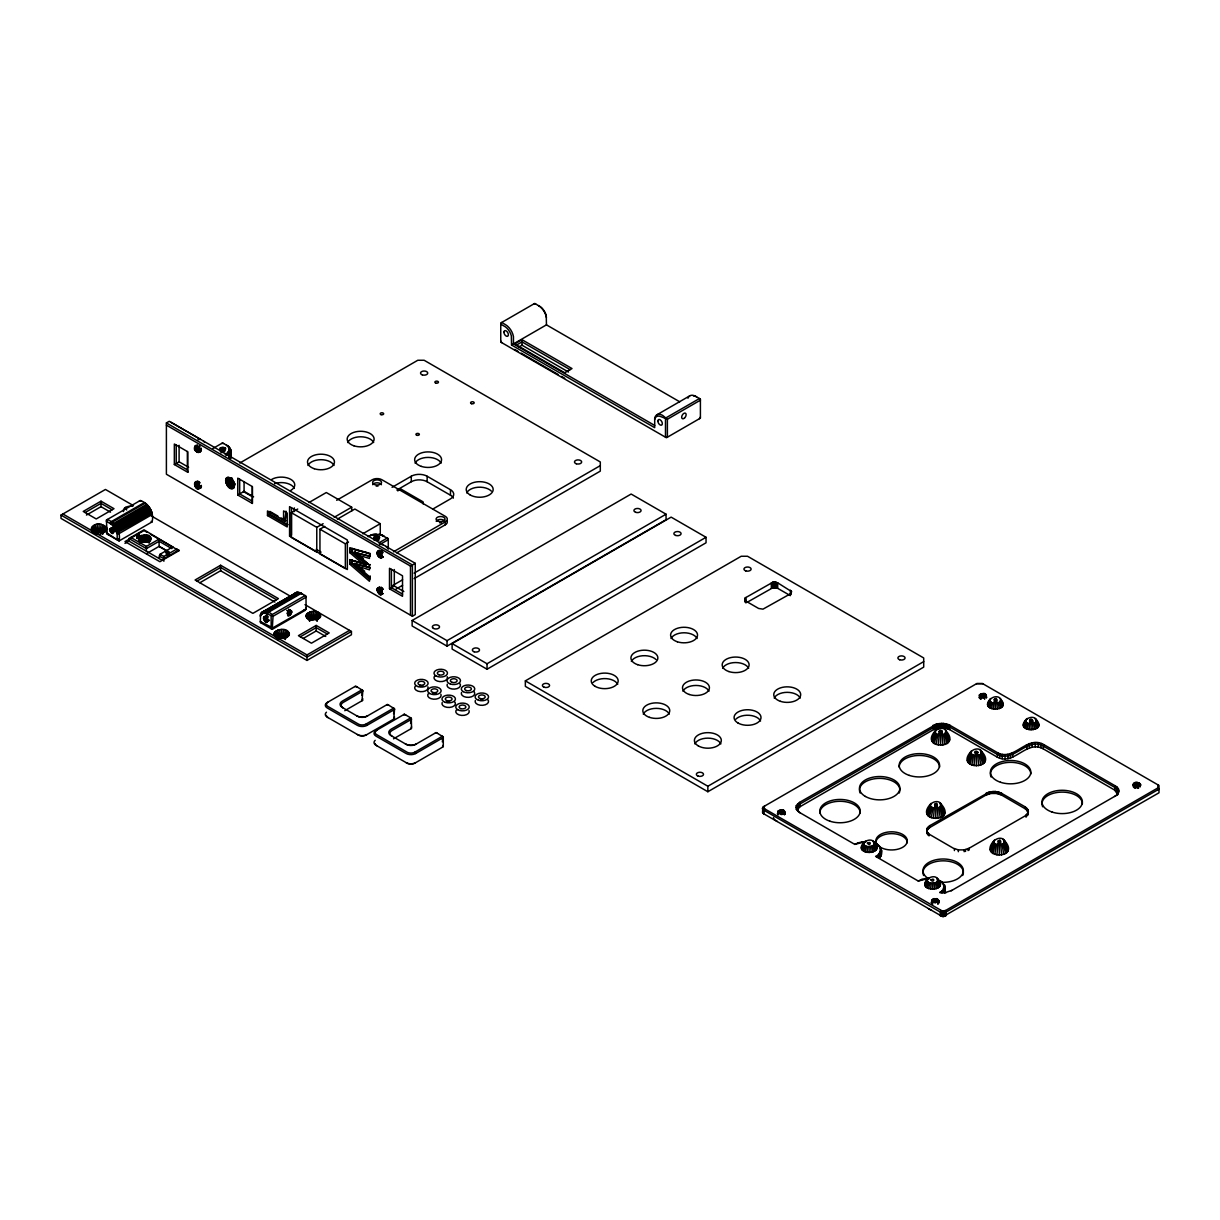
<?xml version="1.0" encoding="UTF-8"?>
<svg xmlns="http://www.w3.org/2000/svg" width="1220" height="1220" viewBox="0 0 1220 1220"><rect width="100%" height="100%" fill="white"/><g stroke="black" fill="none" stroke-linecap="round" stroke-linejoin="round"><path stroke-width="1.5" d="M124.974 543.388L128.939 541.101L128.939 538.538L144.021 529.831L178.944 550.723L159.896 561.718L124.974 541.558L144.021 530.563L147.193 532.393M146.4 551.181L146.4 546.423L159.103 539.087L159.103 546.362L146.4 553.697M162.275 560.346L159.103 558.516L160.049 554.292L172.752 546.972L150.365 534.223M163.861 561.261L163.861 556.488L177.037 548.893M239.669 479.246L239.669 493.902L252.357 501.237M252.357 503.433L252.357 486.582L237.763 478.149L237.763 495.015L252.357 503.433L252.357 486.582M62.906 514.001L306.998 654.926L306.998 660.432L351.436 634.766L351.436 631.472L305 604.662M394.563 717.055L393.77 719.068L394.563 708.805L387.426 704.397L366.945 716.216A6.74 3.889 0 0 1 365.969 716.689M370.178 535.458L379.664 534.436L388.265 538.569L388.265 549.198M234.301 486.826L234.331 485.453L233.859 487.817C227.012 493.002 221.216 473.04 230.961 478.438L230 477.874L233.981 482.19L233.859 487.817M234.331 483.364L234.301 484.172L231.16 478.713L231.861 479.094M260.333 616.42C259.936 609.405 268.918 610.869 272.075 614.621L273.036 616.268L272.243 629.367L260.333 622.49L260.592 614.285M260.531 615.719L260.927 613.523L297.741 592.249L302.255 593.926M151.905 512.69L152.103 514.55L119.087 533.613L117.181 533.765L112.575 525.195L106.384 521.154L107.345 519.506C115.702 522.816 120.963 532.011 119.087 540.948L107.177 534.07L106.384 520.055L140.346 500.444C148.993 503.509 154.345 512.796 152.103 521.885L119.087 540.948M938.302 745.008L939.171 734.882C928.71 732.457 942.602 724.207 946.034 730.917C962.839 749.69 918.401 749.69 935.206 730.917M933.468 818.269L934.337 808.143C923.875 805.718 937.768 797.468 941.199 804.178C958.005 822.951 913.566 822.951 930.372 804.178M974.002 765.626L974.871 755.5C964.425 753.075 978.303 744.825 981.749 751.535C998.539 770.293 954.116 770.293 970.906 751.535M996.938 854.915L997.823 844.789C987.361 842.364 1001.254 834.114 1004.685 840.824C1021.476 859.597 977.052 859.597 993.842 840.824M261.233 614.453L261.37 612.852L296.948 592.295L301.431 593.5L300.364 592.889L267.363 611.952L266.509 613.66L263.489 613.126L260.836 615.033M943.182 723.399L943.029 727.715L949.511 729.56L997.121 757.04C1013.82 766.251 1026.432 739.595 1043.146 748.79L1114.562 790.026L1117.855 794.616L1117.474 790.179L1114.562 787.281L1043.146 746.045C1026.432 736.849 1013.82 763.491 997.121 754.295L948.397 726.251L943.029 724.97L937.28 725.397L800.32 803.782L797.422 806.679L798.536 811.59L796.324 809.287L796.324 805.596L799.481 802.424L936.853 723.887L943.182 723.399L949.084 724.817L997.869 752.892C1014.445 761.295 1027.087 734.714 1043.893 744.642L1115.4 785.939C1120.418 788.044 1119.533 794.876 1114.562 796.446M867.1 852.46L867.679 846.634C857.233 844.194 871.111 835.944 874.542 842.654C886.055 855.586 852.201 855.586 863.714 842.654M930.586 889.105L931.165 883.28C920.703 880.84 934.596 872.605 938.028 879.315C949.541 892.232 915.686 892.232 927.185 879.315M993.339 709.11L993.919 703.269C983.472 700.844 997.35 692.594 1000.796 699.304C1012.295 712.236 978.455 712.236 989.954 699.304M1029.055 729.728L1029.634 723.887C1019.173 721.462 1033.065 713.212 1036.497 719.922C1048.011 732.839 1014.155 732.839 1025.669 719.922M224.907 454.023C229.024 453.413 231.083 447.801 227.149 445.605L230.641 449.616L230.702 457.988M225.898 455.655L230.046 452.559L230.702 450.363L229.36 449.265M291.687 612.394C288.072 603.168 284.733 624.152 291.687 612.394L288.515 610.564M926.788 829.295L927.078 831.827L929.015 834.099L953.308 848.205L958.34 849.882L964.151 849.882L969.183 848.205L1025.044 815.951L1027.941 813.038L1028.231 810.522L1025.044 806.786L1000.613 792.756L995.245 791.475L989.481 791.902L929.976 825.559L927.078 828.471L927.078 833.656L927.078 831.827M1028.338 811.361L1028.231 814.045L1028.231 810.522M376.995 589.611C384.544 581.757 382.775 604.754 376.995 589.611L378.947 587.354L377.361 588.269M109.571 529.221C115.778 522.755 114.314 541.68 109.571 529.221L112.545 527.497M194.529 447.649C197.411 441.533 195.017 449.6 198.768 451.247C202.932 453.291 192.928 452.391 194.529 447.649L196.161 446.718M195.246 482.296C202.55 481.717 198.997 494.695 194.819 485.804C196.649 474.611 194.681 489.205 200.675 487.969M199.012 452.361C201.117 450.149 198.281 445.239 195.307 445.956M261.69 613.95L261.904 612.287L296.948 592.295M263.505 618.098C269.727 611.632 268.263 630.557 263.505 618.098L266.677 616.268M383.141 556.808C379.359 560.88 374.006 551.623 379.435 550.388M381.006 557.891L382.592 556.976L379.435 554.673L379.023 550.784L377.438 551.699M379.1 550.327L378.749 552.919L377.163 553.834M233.157 488.473L233.981 486.231M151.585 511.653L151.844 513.391L116.983 532.85M262.239 613.568L262.513 611.845M315.263 611.586L314.333 619.074L316.651 620.111L316.651 618.281L319.762 613.568C314.76 607.484 298.991 614.758 310.048 620.477L306.19 616.817M936.136 744.49L937.814 734.562M931.302 817.751L932.98 807.823M971.837 765.108L973.529 755.18M994.773 854.396L996.465 844.469M102.8 534.207L102.663 531.783L106.674 527.497L101.123 524.28L100.055 532.133L102.663 533.643M283.635 629.657L282.567 637.465L284.809 638.472L284.809 636.642L288.408 631.777C283.726 625.54 266.784 632.555 277.596 638.243M944.768 723.582L944.478 727.882M146.461 534.848L146.11 541.787L147.3 542.076L147.986 535.214C160.994 550.555 119.895 536.175 147.986 535.214M1157.871 787.937L945.591 910.486L942.297 911.02L941.993 916.235L943.167 916.586L1159 792.786L1159 785.451L982.374 683.474L976.945 683.474L763.827 806.527L762.5 808.357L763.827 810.187L939.979 911.889L943.167 912.652L946.339 911.889L1159 789.111L1157.871 787.937L1157.871 784.795M1002.443 754.417L1002.154 758.718M1038.403 742.827L1038.113 747.128M865.193 852.002L866.322 846.299M928.679 888.663L929.808 882.96M991.448 708.652L992.561 702.949M1027.148 729.27L1028.277 723.567M262.834 613.294L263.185 611.54M104.645 531.874L101.702 533.841L106.674 529.846L103.014 532.591L95.16 532.591L96.471 533.841C86.117 530.975 94.199 521.718 101.123 524.28M102.663 532.881C102.876 528.657 93.665 529.495 95.389 534.207M150.289 540.186L149.114 540.887C151.676 534.421 136.182 535.488 139.903 542.854M288.408 631.777L289.186 635.208L284.809 638.777C286.837 634.278 275.903 634.461 277.901 639.539M320.509 616.817L316.651 620.477L320.509 616.817L319.762 613.568M942.297 916.51L763.827 813.847L762.653 812.688L763.11 810.721M942.297 911.02L764.665 808.845L763.644 807.442L764.665 806.039M777.811 811.483C783.27 820.907 789.157 804.788 777.811 811.483L777.811 814.396M784.872 812.017L784.75 814.396L784.75 811.483M867.679 846.634L873.093 845.795L874.542 842.654M929.442 878.141L918.324 881.069L875.579 856.379C881.267 854.29 882.106 846.405 876.265 843.965C881.816 846.085 883.6 853.817 879.559 858.118L879.559 855.357L881.663 850.828L880.535 849.913M939.171 734.882L944.585 734.043L946.034 730.917M934.337 808.143L939.751 807.304L941.199 804.178M931.76 900.36C931.561 907.192 930.707 897.051 935.221 898.82C939.736 897.051 938.881 907.192 938.698 900.36M931.638 902.739L935.221 900.665L938.82 902.739M979.37 695.11C984.83 704.535 990.716 688.415 979.37 695.11L979.37 698.023M979.248 697.489L982.832 695.415L986.431 697.489M931.165 883.28L936.579 882.441L938.028 879.315M938.82 900.894L935.221 902.968L931.638 900.894M946.11 892.659L939.781 892.491C945.134 890.28 945.088 882.807 939.751 880.611L944.615 885.14L944.615 892.582L945.149 887.474L944.021 886.559M974.871 755.5L980.301 754.661L981.749 751.535M993.919 703.269L999.348 702.43L1000.796 699.304M997.823 844.789L1003.236 843.95L1004.685 840.824M1029.634 723.887L1035.048 723.048L1036.497 719.922M1117.322 794.51L1116.346 795.104L1118.984 790.941M1133.197 784.536C1135.82 777.811 1146.754 788.852 1136.781 784.292C1128.149 784.338 1137.314 789.355 1140.38 784.536M309.666 619.943C309.438 615.642 318.847 616.436 317.169 621.209M317.032 619.943L320.753 615.703M934.276 743.666L936.655 734.043M929.442 816.927L931.821 807.304M969.976 764.284L972.355 754.661M992.912 853.573L995.306 843.95M263.489 613.126L263.932 611.357M232.227 488.747L233.432 486.749M946.293 723.887L945.866 728.157M654.698 419.39L654.896 418.689A10.156 5.856 60 0 1 660.874 416.63L667.386 419.238L700.402 400.175L699.457 398.528L666.44 417.591L665.495 419.238L665.495 437.187L667.386 437.187L667.386 419.238L662.628 415.379A11.498 6.634 60 0 0 654.698 418.14L654.698 427.671L511.546 345.016L511.348 335.82A10.156 5.856 60 0 0 505.37 326.838L500.749 324.123L501.71 322.476L505.507 324.673A11.498 6.634 60 0 1 513.452 336.583L513.452 343.918L654.698 425.46M863.577 851.285L865.163 845.795M927.063 887.931L928.649 882.441M989.816 707.936L991.403 702.43M1025.532 728.553L1027.118 723.048M306.037 607.575L305.244 610.305L272.243 629.367M410.759 728.874L411.552 726.861M442.494 747.189L443.287 745.176M264.191 613.08L264.74 611.312M932.842 742.599L935.755 733.372M928.008 815.86L930.921 806.634M968.558 763.217L971.471 753.99M991.494 852.505L994.407 843.279M317.048 612.013L315.263 619.303M151.204 510.6L151.493 512.217L116.678 531.798M1028.338 813.191L1026.005 809.256L1001.712 795.15L996.679 793.473L990.869 793.473L985.836 795.15L929.976 827.404L927.551 829.493L926.788 832.833M264.938 613.157L265.579 611.388L298.595 592.325L299.861 592.996M103.014 524.737L100.94 532.347M285.526 630.115L283.452 637.679M862.327 850.355L864.263 845.124M931.943 741.348L935.206 732.595M927.109 814.609L930.372 805.856M967.658 761.966L970.906 753.213M988.566 706.99L990.518 701.759M925.812 887.001L927.749 881.77M1024.281 727.608L1026.218 722.377M990.594 851.255L993.842 842.501M947.742 724.299L947.178 728.523M1000.003 753.838L999.439 758.077M941.474 910.821L941.474 916.327M1041.392 743.544L1040.812 747.768M231.16 488.64L231.861 486.887L234.789 485.194M931.943 738.664L935.755 730.139M927.109 811.925L930.921 803.401M967.658 759.282L971.471 750.757M990.594 848.571L994.407 840.046M931.638 740.006L935.008 731.756M926.803 813.267L930.174 805.017M967.353 760.624L970.723 752.374M990.289 849.913L993.659 841.663M265.716 613.355L266.463 611.601L299.464 592.539L300.638 593.194M865.163 841.205L861.534 846.909M928.649 877.866L925.019 883.554M1027.118 718.473L1023.488 724.161M861.534 849.257L863.714 844.331M987.788 705.892L989.954 700.981M925.019 885.903L927.185 880.993M1023.488 726.51L1025.669 721.599M228.857 477.386L230.046 478.057C224.754 478.286 228.658 487.192 232.7 486.963M375.013 534.467L376.309 534.101M949.084 724.817L948.397 728.996M861.274 848.083L863.516 843.493M987.514 704.718L989.755 700.143M924.76 884.729L927.002 880.154M1023.229 725.336L1025.471 720.761M318.588 612.684L316.056 619.653M862.327 845.811L864.263 841.876M987.788 703.543L990.518 698.526M925.812 882.456L927.749 878.537M1024.281 723.079L1026.218 719.144M997.869 752.892L997.121 757.04M940.727 910.486L939.979 915.564L943.167 916.327L946.339 915.564L945.591 910.486M1043.893 744.642L1043.146 748.79M104.645 525.454L101.702 532.683M287.158 630.832L284.214 638.029M950.273 725.412L949.511 729.56M266.509 613.66L267.348 614.072L268.278 612.409L301.279 593.362L306.037 596.107L306.037 608.933L305.244 610.305L304.161 609.71M230 488.153L235.353 483.959M172.752 546.972L171.791 548.619L159.103 541.284L146.4 548.619L128.939 538.538M699.457 418.689L700.402 417.042M149.282 535.793L148.321 542.534M944.646 892.827L951.89 890.371M744.978 598.334L745.954 601.155L758.642 608.475L762.988 609.146L790.392 593.82L791.673 591.654L777.689 582.824L772.809 582.26L745.954 597.48L744.978 598.334L744.978 601.994M194.544 484.904L196.161 483.974L196.893 481.473L197.411 483.242L194.819 485.804M381.052 594.643L382.638 593.728L379.374 591.364L379.405 587.064L379.923 588.833L377.361 591.38M110.166 523.334L111.157 521.702L144.158 502.64L145.927 503.707M764.665 808.845L763.827 813.847M1115.4 785.939L1114.562 790.026M293.944 594.46L296.201 592.478L297.741 593.133M111.005 523.868L112.057 522.282L145.073 503.235L148.504 506.59L151.066 511.043L116.281 530.761M150.731 509.579L115.824 529.739M100.055 532.133L95.511 533.643L95.511 531.783L91.5 527.497M777.811 813.313L781.273 811.788L784.872 813.847M943.029 727.715L933.635 729.56L800.32 806.527L797.422 809.424L796.324 805.596M939.11 731.253C945.515 737.551 939.537 723.506 939.11 734.608M1029.527 720.242C1036.054 726.8 1030.107 712.266 1029.527 723.597M941.947 892.842L944.615 889.822L943.518 888.739M309.666 620.629L314.333 619.074M105.896 526.399L102.297 531.264L102.297 533.125M111.798 524.493L146.72 504.333M150.289 536.541L149.114 538.035L149.114 543.129M763.11 809.653L764.086 808.403M1117.322 787.373L1116.346 791.368M100.055 534.39L101.123 533.048M228.857 487.314L234.453 483.303L231.861 477.904L225.547 480.451M320.509 614.605L317.032 618.814L317.032 620.644M779.488 810.232L779.488 812.062L777.353 813.587L780.342 811.849L780.342 810.019M933.422 899.11L933.422 900.939L931.302 902.464L934.291 900.726L934.291 898.896M373.747 534.604L375.165 534.146M112.575 525.195L147.498 505.034M289.186 632.86L285.175 637.145L285.312 639.539M1157.871 790.301L1159 789.111M149.602 538.721L150.914 537.425M762.653 809.028L763.75 807.945M1118.557 789.096L1117.474 792.939M146.11 542.214L149.282 540.933L148.321 541.482M799.481 812.444L854.839 844.408L865.956 841.495M921.588 879.62L925.66 878.43M944.021 916.51L944.021 911.02M113.323 525.988L148.23 505.827M381.555 557.723C383.659 555.512 380.823 550.601 377.849 551.303M102.8 532.332L106.948 528.672M285.312 637.709L289.46 634.034M227.774 486.185L233.615 482.403M114.024 526.842L148.947 506.681M372.496 534.802L374.037 534.253M149.77 539.469L151.127 538.355M762.5 808.357L763.644 807.442M285.175 638.258L289.186 635.208M132.568 506.315C129.152 505.705 122.457 506.895 123.495 511.561M220.362 447.862C217.862 456.478 233.523 445.742 220.362 447.862L220.362 451.293M136.808 534.634C141.23 542.9 139.095 525.896 136.808 538.31M374.296 536.739C371.81 545.355 387.472 534.619 374.296 536.739L374.296 540.399M282.567 637.465L278.389 638.472L278.389 636.642L274.805 631.777M288.408 636.306L283.635 638.426L277.672 637.968L278.983 639.219M319.762 617.854L313.342 619.989L306.937 617.854M932.842 737.414L934.276 736.331M988.566 702.461L989.816 701.515M994.102 699.411C998.189 707.63 996.801 691.023 994.102 702.766M968.558 758.032L969.976 756.949M934.566 804.3C938.637 812.245 937.006 796.096 934.566 807.67M928.008 810.675L929.442 809.592M877.058 857.248L879.559 855.357L878.583 854.122M998.036 840.961C1002.123 848.906 1000.491 832.741 998.036 844.316M991.494 847.32L992.912 846.253M114.68 527.757L149.602 507.596M102.297 533.399L105.896 530.929M149.602 540.201L150.914 539.301M763.75 806.938L762.653 807.686L762.653 812.688M1117.474 793.534L1118.557 792.786M371.307 535.092L372.954 534.436M858.102 842.974L862.174 841.785M944.844 916.327L944.844 910.821M764.086 806.466L763.11 807.061L763.11 813.313L764.665 814.335M150.197 508.572L115.29 528.733M197.411 483.242L198.235 484.965L195.246 486.704M379.923 588.833L380.762 590.556L377.788 592.279M166.393 422.928L169.26 421.281L415.242 563.304L415.242 614.621L412.39 616.268L166.393 474.245L166.393 422.928L412.39 564.967L412.39 616.268M306.998 660.432L61 518.409L61 515.099L105.438 489.449L133.468 505.644M194.88 446.337L197.457 444.858M194.62 446.916L196.237 445.986M101.001 501.176L83.219 511.439L96.227 518.957L114.009 508.694L101.001 501.176L101.001 506.681L86.452 515.069M194.62 448.487L196.237 447.542M197.838 446.627L199.455 445.696M85.126 512.537L101.001 503.372L112.103 509.792M194.88 449.357L197.137 446.825L200.507 451.751L198.097 450.759L196.481 451.69M198.463 447.298L200.08 446.367M195.307 450.226L198.021 448.655M195.84 451.019L199.165 450.348M199.424 448.96L201.041 448.03M174.338 464.53L187.819 472.323L187.819 451.796L174.338 444.004L174.338 464.53L179.096 461.785L188.612 467.291M199.683 449.844L201.3 448.899M197.152 452.178L198.768 451.247M199.775 450.668L201.391 449.738M197.838 452.467L199.455 451.537M199.683 451.4L201.3 450.47M198.463 452.529L201.041 451.049M212.646 448.64L222.574 442.906L227.347 445.666M109.632 529.922L114.1 527.345M109.861 530.669L114.329 528.092M110.212 531.401L114.68 528.824M194.819 482.693L197.427 481.199M194.544 483.288L196.161 482.358M196.466 482.19L198.082 481.259M110.669 532.072L113.658 530.364M194.453 484.05L196.069 483.105M197.152 482.495L198.768 481.549M111.218 532.652L114.192 530.929M197.853 482.998L199.47 482.068M111.782 533.064L114.756 531.341M198.509 483.684L200.126 482.754M195.81 487.527L199.317 486.551L200.583 487.893L198.067 487.268L196.45 488.213M239.837 463.005L417.789 360.266L424.133 360.266L600.301 461.968L600.301 471.133L414.114 578.631M199.76 486.307L201.376 485.377M197.152 488.717L198.768 487.786M199.851 487.161L201.468 486.231M197.853 489.022L199.47 488.076M199.76 487.924L201.376 486.978M198.494 489.083L201.102 487.573M230.519 477.782L227.576 479.475L225.7 479.201M231.983 479.018L225.7 481.87M232.334 480.192L226.142 483.364M226.859 484.828L232.898 481.351M237.763 495.015L244.076 491.37L253.592 496.86M511.546 345.016L546.453 324.856L679.738 401.807M522.023 339.709L514.718 343.918L564.707 372.786L572.012 368.562L522.023 339.709L522.023 345.199L519.095 346.892M516.624 345.016L522.023 341.905L570.106 369.66M178.944 549.991L163.861 558.699L159.103 555.954M285.16 521.169L285.953 511.363L285.16 521.169L267.485 510.951L267.485 515.572L269.864 514.199L288.012 524.676M291.382 512.69L316.773 527.345L316.773 552.096L291.382 537.425L291.382 512.69L297.726 509.03M308.843 502.609L326.304 492.529L351.695 507.184L351.695 510.997M220.622 565.256L195.078 580.003L252.875 613.37L278.419 598.624L220.622 565.256L220.622 570.746L199.867 582.733M196.984 581.101L220.622 567.452L276.513 599.721M336.674 500.276L372.329 479.704A6.74 3.889 0 0 1 381.845 479.704L445.33 516.35A6.74 3.889 0 0 1 445.33 521.855L445.33 524.783L396.729 552.843M289.567 536.144L347.364 569.511L347.364 540.003L289.567 506.636L289.567 536.144L291.473 535.046L291.473 507.733M316.773 527.345L323.132 523.685M334.234 517.265L351.695 507.184M392.077 487.329L411.277 476.242A11.224 6.481 0 0 1 427.137 476.242L450.47 489.723A11.224 6.481 0 0 1 450.47 498.873L432.871 509.045M319.945 529.19L345.351 543.846L345.351 568.581L319.945 553.926L319.945 529.19L324.718 526.43M337.406 519.11L354.867 509.03L380.259 523.685L380.259 535.107M396.881 490.059L411.277 481.747A11.224 6.481 0 0 1 427.137 481.747L450.47 495.213A11.224 6.481 0 0 1 453.382 498.126M397.72 490.882L400.892 489.052L423.111 501.877L423.111 503.89M345.351 543.846L348.523 542.015M362.798 533.765L380.259 523.685M368.059 536.678L371.887 534.695M352.153 548.405L349.759 548.161L349.759 552.645L362.218 563.289L366.381 564.768L367.174 564.311L352.153 551.471L352.153 548.405L368.44 552.995M352.153 551.471L349.759 552.645M367.174 564.311L351.36 560.346L351.36 563.472L369.462 579.18L370.255 575.992L369.462 581.269L349.759 564.189L349.759 559.614L366.381 564.768L351.36 551.928L351.36 548.863L370.255 553.514L370.255 556.366L354.41 552.34L369.507 565.195M378.81 542.93L387.319 538.02L388.265 539.667L379.557 544.699M352.153 559.888L352.153 563.015L349.759 564.189M263.81 616.984L266.982 615.154M263.581 617.472L266.753 615.642M377.163 552.279L378.749 551.348M370.255 556.366L354.41 552.34L369.507 565.012L369.507 569.847L356.926 565.958L354.257 563.487L370.3 567.742L354.257 563.487L369.462 576.648M377.087 552.995L378.673 552.08M379.694 551.486L381.281 550.571M263.581 618.799L266.753 616.969M380.381 551.989L381.967 551.074M263.81 619.546L268.568 616.801M377.438 554.719L379.649 552.202L381.677 555.71L378.383 556.381M381.006 552.645L382.592 551.73M264.16 620.279L267.332 618.448M264.618 620.965L267.79 619.12M377.849 555.588L380.533 554.033M381.555 553.438L383.141 552.523M265.152 621.529L268.324 619.699M265.731 621.941L268.903 620.111M379.023 557.037L380.609 556.122L383.019 557.128M266.311 622.185L269.483 620.355M379.694 557.54L381.281 556.625M380.381 557.83L381.967 556.915M369.507 565.012L370.3 564.555M393.48 551.791L445.33 521.855M267.348 614.072L273.036 616.268L306.037 597.205L305.091 595.558L272.075 614.621L271.13 616.268L271.175 628.757L306.037 608.933M656.863 414.83L689.88 395.768M166.393 425.139L410.484 566.065L415.242 563.304M377.087 588.863L378.673 587.948M379.694 588.055L381.281 587.14M316.193 625.433L298.427 635.681L311.435 643.199L329.217 632.936L316.193 625.433L316.193 630.953L303.277 638.426M377.087 590.48L378.581 588.696M380.396 588.558L381.982 587.643M381.052 589.245L382.638 588.33M300.333 636.794L316.193 627.629L327.311 634.034M381.601 590.068L383.187 589.153M378.352 593.088L381.845 592.142L380.762 590.556M392.703 585.493L402.585 579.79M414.114 573.125L600.301 465.628M379.008 593.774L380.594 592.859M379.694 594.292L381.281 593.378M389.5 588.803L402.524 596.321L402.524 575.794L389.5 568.276L389.5 588.803L394.304 586.042L403.82 591.532M380.396 594.582L381.982 593.667M381.601 594.476L383.202 593.561M395.997 589.092L402.585 585.28M306.998 654.926L349.53 630.374M351.436 631.472L306.998 657.122L61 515.099M412.131 620.492L631.136 494.039L666.059 514.199L666.059 519.705L447.038 646.142L412.131 625.982L412.131 620.492L447.038 640.653L666.059 514.199M357.033 686.86L354.883 686.54M452.117 643.58L671.137 517.128L706.044 537.288L706.044 542.793L487.039 669.231L452.117 649.07L452.117 643.58L487.039 663.741L706.044 537.288M362.828 698.724L362.035 700.737L362.828 690.474L355.676 686.082L326.975 702.659A6.74 3.889 0 0 0 327.265 707.981L357.429 725.381A6.74 3.889 0 0 0 366.64 725.549L394.563 709.445L393.77 708.073L365.893 724.146A5.612 3.233 0 0 1 358.756 724.284L327.6 706.288A5.612 3.233 0 0 1 327.829 702.171M344.787 710.696L362.828 700.28M388.768 705.175L386.633 704.855M394.563 718.611L365.893 735.141A5.612 3.233 0 0 1 358.756 735.279L327.265 717.146A6.74 3.889 0 0 1 326.457 712.205M376.004 730.612L404.399 714.203L411.308 718.199L411.552 728.416L393.511 738.832M376.797 730.155L375.699 730.78A6.74 3.889 0 0 0 375.989 736.102L406.153 753.518A6.74 3.889 0 0 0 415.364 753.686L443.287 737.566L442.494 736.194L414.617 752.283A5.612 3.233 0 0 1 407.48 752.404L376.324 734.425A5.612 3.233 0 0 1 376.553 730.307M404.399 714.203L403.607 714.661L405.757 714.981M525.347 680.867L741.196 556.259L747.54 556.259L923.708 657.961L923.708 667.126L707.859 791.734L525.347 686.372L525.347 680.867L707.859 786.244L923.708 661.621M437.492 733.312L435.357 732.991M747.54 602.07L772.809 587.765L777.689 588.33L790.392 595.65L790.392 590.16M951.097 890.829L1115.4 795.959M166.53 551.425L165.63 552.324L166.53 553.224L169.229 552.324L166.53 551.425L166.53 555.085M975.466 751.505L974.597 752.374L975.466 753.243L978.059 752.374L975.466 751.505L975.466 754.86M854.747 844.362L858.666 842.623M918.233 881.008L922.152 879.269M198.021 439.596L200.507 439.368L171.151 422.379M146.11 541.787L142.359 542.076L141.688 535.214M140.376 540.933L146.461 541.878M984.631 693.86L984.631 695.69L986.766 697.23L980.804 696.772L981.902 693.646M1137.711 782.523L1138.809 785.649L1134.753 785.649L1135.851 782.523M779.245 813.145L785.207 813.587L783.072 812.062L783.072 810.232M861.884 842.074L865.956 841.754M925.37 878.72L929.442 878.415M933.193 902.022L939.156 902.464L937.021 900.939L937.021 899.11M939.781 892.491L944.814 892.567M533.765 303.963L535.671 303.963M221.628 443.455L223.535 443.455M139.4 500.993L141.306 500.993M976.488 683.749L982.832 683.749M376.309 534.421L380.731 534.68M381.677 544.608L383.019 544.745M273.036 627.995L260.333 621.499L261.293 623.039M226.142 478.225L227.927 478.713M349.759 548.161L369.462 553.712L369.462 558.455L357.094 554.78M349.759 559.614L362.218 563.289M294.904 593.225L296.612 593.789M295.514 592.798L297.146 593.408M226.859 477.569L228.491 478.194M384.452 536.373L381.723 535L382.439 535.443M873.81 842.974L877.058 844.408M937.295 879.62L940.544 881.069M777.353 821.441L774.471 819.779L773.419 817.522M931.302 910.334L928.42 908.671M227.774 477.279L229.208 477.966M696.62 396.896L695.796 396.469A10.156 5.856 60 0 0 693.478 395.905M522.023 345.199L568.505 372.039M514.718 349.408L517.951 351.284M521.169 353.144L558.257 374.555M561.49 376.416L564.707 378.276M243.375 491.507L251.625 496.281M277.901 516.06L269.864 511.409L269.864 514.199M281.118 517.92L285.953 520.711M287.219 525.134L269.071 514.657L269.071 511.866M267.485 515.572L287.219 526.964L287.219 513.025L283.574 510.905L283.574 520.254M187.819 472.323L187.346 469.853L176.229 463.432L176.229 445.117M402.524 594.109L391.406 587.704L391.406 569.374M316.132 549.274L321.073 552.126M379.527 587.399L382.821 589.306M151.356 515.953L290.756 596.443M151.143 521.337L152.103 521.885M288.515 609.222L291.687 611.067M220.622 570.746L274.866 602.07M288.591 609.847L291.763 611.678M286.7 610.381L291.458 613.141M287.935 612.043L291.107 613.874M287.478 612.714L290.65 614.544M175.772 548.893L178.944 550.723M286.944 613.279L290.116 615.109M101.001 506.681L110.517 512.171M316.193 630.953L325.725 636.459M167.216 551.059L159.103 546.362L167.033 550.952M130.845 537.441L146.4 546.423M160.049 554.292L163.861 556.488M128.939 541.101L159.103 558.516M382.653 535.382L383.492 535.87M227.804 446.139L228.948 446.825M942.069 882.35L943.045 882.944M878.583 845.704L879.559 846.299M139.385 540.186L141.337 541.482M228.353 446.718L229.573 447.481M226.356 445.102L228.201 446.215M341.691 707.097L357.429 716.216A6.74 3.889 0 0 0 365.237 716.933M376.812 745.74L376.324 745.42A5.612 3.233 0 0 1 375.15 743.544M328.088 717.619L327.6 717.299A5.612 3.233 0 0 1 326.426 715.408M228.796 447.328L230.061 448.167L230.046 458.278M943.518 884.393L944.615 885.14L944.615 887.885M880.032 847.732L881.13 848.479L881.13 851.224M796.324 809.287L797.422 810.034M138.76 539.301L140.559 540.887M274.805 636.306L278.389 638.777L274.012 635.208M92.293 530.929L96.471 533.841M229.116 447.953L230.427 448.884L230.427 458.415M1036.634 722.133L1038.678 724.161M1000.934 701.515L1002.962 703.543M946.964 736.331L949.297 738.664M1005.615 846.253L1007.933 848.571M942.13 809.592L944.463 811.925M940.193 883.554L936.579 877.866M797.56 811.01L800.32 812.932M229.299 448.609L230.641 449.616L230.641 458.735M91.5 529.846L95.877 533.399M795.897 807.442L797.041 808.357M762.5 812.017L764.086 813.908M138.546 538.355L140.071 540.201M355.203 551.882L363.438 558.79M360.586 567.742L364.734 571.28M352.153 563.015L370.255 578.722M273.753 634.034L278.023 638.258M91.241 528.672L95.511 532.881M229.299 449.921L230.641 451.11M229.101 450.576L230.412 451.842M880.032 852.094L881.13 855.921M138.76 537.425L140.071 538.721L140.071 542.122M305.945 615.703L309.529 619.379M385.901 546.392L387.243 547.811M203.389 441.03L204.731 442.448M228.78 451.202L230.046 452.559M274.012 632.86L278.023 637.145L278.023 638.99M108.245 534.68L106.384 532.621L118.142 540.399L119.087 538.859L117.181 538.859L117.181 533.765M984.875 696.772L983.762 693.646M937.25 902.022L936.152 898.896M783.316 813.145L782.203 810.019M228.338 451.812L229.558 453.261L229.558 457.073M306.19 614.605L309.666 618.799L309.529 621.209M97.051 533.048L98.134 534.39M942.069 890.768L943.045 892.018M797.56 803.873L798.536 807.869M139.385 536.541L140.559 538.035L140.559 543.129M92.293 526.399L95.877 531.264L95.877 533.125M984.098 758.032L984.997 759.282M876.722 846.909L873.993 841.876M227.835 452.33L228.933 457.713M198.235 484.965L199.317 486.551M306.937 613.568L310.048 618.265L310.048 620.111M799.481 802.424L800.32 806.527M140.376 535.793L141.337 542.534M500.749 340.99L501.71 342.637M414.861 752.13L415.669 753.518M366.152 724.009L366.945 725.381M932.873 725.412L933.635 729.56M276.04 630.832L278.983 638.029M93.528 525.454L96.471 532.683M1026.538 744.642L1027.27 748.79M1012.249 752.892L1012.996 757.04M1035.948 719.144L1037.884 723.079M1000.232 698.526L1002.184 702.461M937.463 878.537L939.415 882.456M308.111 612.684L310.658 619.653M125.416 507.428L126.682 509.99M1036.695 720.761L1038.937 725.336M1000.979 700.143L1003.236 704.718M938.226 880.154L940.467 884.729M874.74 843.493L876.982 848.083M934.062 724.817L934.734 728.996M1036.497 721.599L1038.678 726.51M1000.796 700.981L1002.962 705.892M938.028 880.993L940.193 885.903M874.542 844.331L876.722 849.257M1035.048 718.473L1036.115 720.913M873.093 841.205L874.679 844.88M981.932 752.374L985.303 760.624M1004.884 841.663L1008.238 849.913M946.232 731.756L949.602 740.006M941.398 805.017L944.768 813.267M981.185 750.757L983.518 756.568M1004.121 840.046L1007.049 847.32M945.485 730.139L948.397 737.414M940.65 803.401L943.563 810.675M1029.039 743.544L1029.604 747.768M1010.099 753.838L1010.663 758.077M935.404 724.299L935.953 728.523M1035.948 722.377L1037.884 727.608M1000.232 701.759L1002.184 706.99M981.749 753.213L984.997 761.966M1004.685 842.501L1007.933 851.255M946.034 732.595L949.297 741.348M941.199 805.856L944.463 814.609M937.463 881.77L939.415 887.001M873.993 845.124L875.929 850.355M277.672 630.115L279.746 637.679M95.16 524.737L97.234 532.347M980.301 750.087L982.085 755.241M1003.236 839.375L1005.021 844.53M939.751 802.729L941.535 807.884M106.384 531.783L107.177 534.07M309.651 612.013L311.451 619.303M981.185 753.99L984.098 763.217M1004.121 843.279L1007.049 852.505M945.485 733.372L948.397 742.599M940.65 806.634L943.563 815.86M1035.048 723.048L1036.634 728.553M999.348 702.43L1000.934 707.936M936.579 882.441L938.165 887.931M873.093 845.795L874.679 851.285M936.853 723.887L937.28 728.157M1003.236 843.95L1005.615 853.573M980.301 754.661L982.679 764.284M944.585 734.043L946.964 743.666M939.751 807.304L942.13 816.927M1033.889 723.567L1035.017 729.27M998.173 702.949L999.302 708.652M935.42 882.96L936.533 888.663M871.934 846.299L873.062 852.002M1032.013 742.827L1032.303 747.128M1007.659 754.417L1007.964 758.718M143.213 534.848L143.564 541.787M938.378 723.582L938.668 727.882M279.563 629.657L280.646 637.465M97.051 524.28L98.134 532.133M1002.077 844.469L1003.755 854.396M979.141 755.18L980.819 765.108M943.426 734.562L945.103 744.49M938.592 807.823L940.269 817.751M311.435 611.586L312.366 619.074M1032.532 723.887L1033.111 729.728M996.831 703.269L997.411 709.11M934.062 883.28L934.642 889.105M870.577 846.634L871.156 852.46M939.964 723.399L940.101 727.715M1000.72 844.789L1001.589 854.915M977.784 755.5L978.654 765.626M942.069 734.882L942.938 745.008M937.235 808.143L938.104 818.269M313.342 611.433L313.357 618.997M1140.243 784.002L1140.243 786.9M1139.892 783.499L1139.892 785.329M1139.327 783.072L1139.327 784.902M1138.58 782.737L1138.58 784.567M1138.58 786.336L1138.58 788.166M1137.711 786.534L1137.711 788.364M1136.781 782.462L1136.781 785.497M1135.851 786.534L1135.851 788.364M1134.981 782.737L1134.981 784.567M1134.981 786.336L1134.981 788.166M1134.249 783.072L1134.249 784.902M1134.249 786L1134.249 787.83M1133.67 783.499L1133.67 785.329M1133.319 784.002L1133.319 786.9M1035.216 742.583L1035.216 746.899M1032.639 720.242L1032.639 723.597M1032.349 720.029L1032.349 723.384M1031.983 719.861L1031.983 723.216M1031.54 719.754L1031.54 723.125M1031.083 719.724L1031.083 723.079M1031.083 723.994L1031.083 729.88M1030.61 719.754L1030.61 723.125M1030.183 719.861L1030.183 723.216M1029.817 720.029L1029.817 723.384M1027.941 809.683L1027.941 811.513M1027.941 813.038L1027.484 815.677L1027.484 813.847M1027.484 808.89L1027.484 810.721M1026.828 808.128L1026.828 809.958M1026.828 814.609L1026.005 817.141L1026.005 815.311M1026.005 807.427L1026.005 809.256M1025.044 806.786L1025.044 808.616M1005.051 754.616L1005.051 758.947M1001.712 793.32L1001.712 795.15M1000.613 792.756L1000.613 794.586M1000.491 840.961L1000.491 844.316M1000.141 840.793L1000.141 844.164M999.714 840.702L999.714 844.057M999.394 792.283L999.394 794.113M999.271 840.671L999.271 844.027M999.271 844.911L999.271 855.098M998.814 840.702L998.814 844.057M998.402 840.793L998.402 844.164M998.067 791.902L998.067 793.747M996.648 699.411L996.648 702.766M996.679 791.643L996.679 793.473M996.267 699.243L996.267 702.598M995.84 699.136L995.84 702.506M995.368 699.106L995.368 702.461M995.368 703.376L995.368 709.262M995.245 791.475L995.245 793.305M994.91 699.136L994.91 702.506M994.483 699.243L994.483 702.598M993.781 791.414L993.781 793.244M992.317 791.475L992.317 793.305M990.869 791.643L990.869 793.473M989.481 791.902L989.481 793.747M988.169 792.283L988.169 794.113M986.949 792.756L986.949 794.586M986.309 695.11L986.309 698.023M985.943 694.622L985.943 696.452M985.836 793.32L985.836 795.15M985.379 694.18L985.379 696.025M984.631 697.443L984.631 699.289M982.832 693.585L982.832 696.62M981.048 693.86L981.048 695.69M981.048 697.443L981.048 699.289M980.301 694.18L980.301 696.025M980.301 697.123L980.301 698.953M979.721 694.622L979.721 696.452M977.555 751.657L977.555 755.028M977.189 751.505L977.189 754.86M976.778 751.398L976.778 754.768M976.336 751.367L976.336 754.722M976.336 755.607L976.336 765.794M975.878 751.398L975.878 754.768M969.183 848.205L969.183 850.035M968.07 848.754L968.07 850.584M965.538 849.608L965.538 851.438M964.151 849.882L964.151 851.712M958.34 849.882L958.34 851.712M954.406 848.754L954.406 850.584M943.167 911.081L943.167 916.586M942.114 731.253L942.114 734.608M941.84 731.039L941.84 734.409M941.565 723.338L941.565 727.654M941.489 730.887L941.489 734.242M941.062 730.78L941.062 734.15M940.62 730.75L940.62 734.12M940.62 734.989L940.62 745.191M940.178 730.78L940.178 734.15M939.751 730.887L939.751 734.242M939.4 731.039L939.4 734.409M938.332 899.857L938.332 901.702M938.332 901.931L938.332 903.776M937.768 899.43L937.768 901.26M937.768 902.373L937.768 904.203M937.006 804.3L937.006 807.67M936.655 804.148L936.655 807.503M936.228 804.041L936.228 807.411M935.786 804.01L935.786 807.381M935.786 808.25L935.786 818.452M935.343 804.041L935.343 807.411M935.221 898.82L935.221 901.87M934.916 804.148L934.916 807.503M932.614 883.387L932.614 889.273M932.69 899.43L932.69 901.26M932.69 902.373L932.69 904.203M932.111 899.857L932.111 901.702M932.111 901.931L932.111 903.776M929.976 825.559L929.976 827.404M929.015 826.199L929.015 828.029M929.015 834.099L929.015 835.929M928.191 826.901L928.191 828.746M928.191 833.382L928.191 835.212L927.551 832.62M927.551 827.663L927.551 829.493M927.078 828.471L927.078 830.302M869.128 846.741L869.128 852.612M791.109 590.693L791.109 594.353M784.384 810.98L784.384 812.81M784.384 813.054L784.384 814.884M783.819 810.553L783.819 812.383M781.273 809.943L781.273 812.977M778.741 810.553L778.741 812.383M778.162 810.98L778.162 812.81M778.162 813.054L778.162 814.884M777.689 582.824L777.689 588.33M776.759 582.413L776.759 587.918M776.24 582.26L776.24 587.765M775.676 582.154L775.676 587.659M775.112 582.092L775.112 587.582M774.517 582.062L774.517 587.567M773.938 582.092L773.938 587.582M773.358 582.154L773.358 587.659M772.809 582.26L772.809 587.765M772.275 582.413L772.275 587.918M771.345 582.824L771.345 588.33M745.954 597.48L745.954 602.985M745.237 598.029L745.237 601.689M707.859 786.244L707.859 791.734M546.453 324.856L546.255 315.66A10.156 5.856 60 0 0 540.277 306.677L534.711 303.414L500.749 323.025L500.749 342.088L666.44 437.751L700.402 418.14L700.402 399.077L695.644 396.332A11.498 6.634 60 0 0 687.958 398.208M487.039 663.741L487.039 669.231M450.47 489.723L450.47 495.213M447.038 640.653L447.038 646.142M427.137 476.242L427.137 481.747M411.277 476.242L411.277 481.747M410.484 566.065L410.484 615.17M394.304 569.542L394.304 586.042M378.749 536.739L378.749 540.399M378.093 536.449L378.093 540.109M377.331 536.266L377.331 539.942M376.522 536.205L376.522 539.865M375.714 536.266L375.714 539.942M374.952 536.449L374.952 540.109M294.34 507.901L294.34 511.546M281.606 629.505L281.606 637.404M244.076 482.205L244.076 491.37M224.8 447.862L224.8 451.293M224.144 447.572L224.144 451.003M223.397 447.389L223.397 452.544M222.574 447.328L222.574 452.483M221.765 447.389L221.765 452.544M221.003 447.572L221.003 452.727M187.346 451.522L187.346 469.853M179.096 445.3L179.096 461.785M168.696 551.592L168.696 555.253M168.329 551.425L168.329 555.085M167.902 551.318L167.902 554.978M167.43 551.288L167.43 554.947M166.972 551.318L166.972 554.978M144.829 534.726L144.829 541.695M139.339 534.634L139.339 538.31M138.973 534.482L138.973 538.142M138.531 534.375L138.531 538.035M138.073 534.345L138.073 538.005M137.601 534.375L137.601 538.035M137.174 534.482L137.174 538.142M99.094 524.127L99.094 532.057M928.877 878.903A20.206 11.666 0 0 1 934.093 860.237A20.206 11.666 0 0 1 963.144 868.976A20.206 11.666 0 0 1 939.644 882.152M819.794 812.932A20.206 11.666 0 0 1 840 801.281A20.206 11.666 0 0 1 860.207 812.932M860.161 793.046A20.206 11.666 0 0 1 879.681 778.375A20.206 11.666 0 0 1 899.186 793.046M875.869 842.715A15.707 9.074 0 0 1 891.576 833.641A15.707 9.074 0 0 1 907.284 842.715M923.647 875.518A20.206 11.666 0 0 1 943.167 860.832A20.206 11.666 0 0 1 962.671 875.518M899.155 767.121A20.206 11.666 0 0 1 919.346 755.454A20.206 11.666 0 0 1 939.553 767.121M991.097 777.018A20.206 11.666 0 0 1 1007.979 762.439A20.206 11.666 0 0 1 1030.809 773.999M1042.673 806.786A20.206 11.666 0 0 1 1059.555 792.207A20.206 11.666 0 0 1 1082.384 803.782M469.014 710.543A6.74 3.889 0 0 1 461.633 715.408A6.74 3.889 0 0 1 456.676 709.598M454.526 701.637A6.74 3.889 0 0 1 449.57 707.432A6.74 3.889 0 0 1 442.189 702.567M447.008 701.896A3.37 1.937 0 0 1 449.57 701.698M440.923 694.317A6.74 3.889 0 0 1 433.542 699.182A6.74 3.889 0 0 1 428.586 693.387M432.734 693.646A3.37 1.937 0 0 1 436.104 693.646M427.9 686.814A6.74 3.889 0 0 1 420.519 691.664A6.74 3.889 0 0 1 415.562 685.869M419.711 686.128A3.37 1.937 0 0 1 423.081 686.128M487.664 699.517A6.74 3.889 0 0 1 482.724 705.312A6.74 3.889 0 0 1 475.342 700.448M480.97 699.578A3.37 1.937 0 0 1 482.708 699.578M473.863 691.542A6.74 3.889 0 0 1 468.907 697.337A6.74 3.889 0 0 1 461.526 692.472M459.574 683.291A6.74 3.889 0 0 1 454.633 689.087A6.74 3.889 0 0 1 447.252 684.237M447.237 676.719A6.74 3.889 0 0 1 439.856 681.583A6.74 3.889 0 0 1 434.899 675.773M442.265 739.137A3.248 1.876 60 0 1 442.265 741.79M410.53 720.807A3.248 1.876 60 0 1 410.53 723.46M375.18 740.342A6.74 3.889 0 0 0 375.989 745.267L407.48 763.4A5.612 3.233 0 0 0 414.617 763.278L443.287 746.731L443.287 736.926L436.15 732.534L415.669 744.352A6.74 3.889 0 0 1 414.693 744.825M415.364 762.851A6.74 3.889 0 0 1 406.153 762.683M391.864 736.102A6.74 3.889 0 0 1 391.864 730.612L411.552 719.251L410.759 717.878L391.056 729.24A7.838 4.529 0 0 0 390.43 735.218L406.153 744.352A6.74 3.889 0 0 0 413.961 745.069M416.447 743.895A7.838 4.529 0 0 1 405.391 743.91M393.541 711.001A3.248 1.876 60 0 1 393.541 713.669M361.806 692.686A3.248 1.876 60 0 1 361.806 695.339M366.64 734.714A6.74 3.889 0 0 1 357.429 734.547M343.14 707.981A6.74 3.889 0 0 1 343.14 702.476L362.828 691.115L362.035 689.742L342.332 701.119A7.838 4.529 0 0 0 341.707 707.097M367.723 715.774A7.838 4.529 0 0 1 356.667 715.774M671.046 638.533A13.466 7.777 0 0 1 684.054 632.784A13.466 7.777 0 0 1 697.062 638.533M631.365 661.453A13.466 7.777 0 0 1 642.62 655.75A13.466 7.777 0 0 1 656.04 659.578M593.042 682.483A13.466 7.777 0 0 1 606.462 678.655A13.466 7.777 0 0 1 617.716 684.359M722.621 668.316A13.466 7.777 0 0 1 735.629 662.551A13.466 7.777 0 0 1 748.638 668.316M682.956 691.221A13.466 7.777 0 0 1 695.964 685.457A13.466 7.777 0 0 1 708.972 691.221M643.275 714.127A13.466 7.777 0 0 1 656.284 708.362A13.466 7.777 0 0 1 669.292 714.127M774.212 698.099A13.466 7.777 0 0 1 787.22 692.335A13.466 7.777 0 0 1 800.228 698.099M735.874 719.129A13.466 7.777 0 0 1 749.293 715.301A13.466 7.777 0 0 1 760.548 721.005M694.851 743.91A13.466 7.777 0 0 1 707.859 738.146A13.466 7.777 0 0 1 720.867 743.91M538.523 305.61A11.498 6.634 60 0 1 546.453 317.52M447.069 521.032A6.74 3.889 0 0 1 445.33 524.783M372.756 484.721A4.483 2.592 0 0 1 377.087 482.8A4.483 2.592 0 0 1 381.418 484.721M436.226 521.367A4.483 2.592 0 0 1 440.572 519.445A4.483 2.592 0 0 1 444.904 521.367M271.77 479.384A13.466 7.777 0 0 1 290.817 479.384A13.466 7.777 0 0 1 290.817 490.379M347.639 442.555A13.466 7.777 0 0 1 360.647 436.791A13.466 7.777 0 0 1 373.656 442.555M307.974 465.461A13.466 7.777 0 0 1 320.982 459.696A13.466 7.777 0 0 1 333.99 465.461M274.561 483.638A13.466 7.777 0 0 1 294.31 488.366M415.09 463.158A13.466 7.777 0 0 1 428.098 457.408A13.466 7.777 0 0 1 441.106 463.158M466.68 492.941A13.466 7.777 0 0 1 477.92 487.253A13.466 7.777 0 0 1 491.34 491.065M439.703 522.816A1.738 1.006 0 0 1 441.442 522.816M376.217 486.17A1.738 1.006 0 0 1 377.956 486.17M867.451 843.234C869.982 847.29 872.3 840.26 867.451 843.234M930.936 879.894C933.468 883.951 935.786 876.905 930.936 879.894M909.251 775.386A20.206 11.666 0 0 0 939.553 765.291A20.206 11.666 0 0 0 909.251 755.195A20.206 11.666 0 0 0 909.251 775.386M865.392 796.446A20.206 11.666 0 0 0 899.186 791.216A20.206 11.666 0 0 0 874.45 776.926A20.206 11.666 0 0 0 865.392 796.446M829.905 821.197A20.206 11.666 0 0 0 860.207 811.102A20.206 11.666 0 0 0 829.905 801.006A20.206 11.666 0 0 0 829.905 821.197M880.474 847.305A15.707 9.074 0 0 0 906.75 843.234A15.707 9.074 0 0 0 887.519 832.116A15.707 9.074 0 0 0 880.474 847.305M1052.082 812.047A20.206 11.666 0 0 0 1082.384 801.937A20.206 11.666 0 0 0 1052.082 791.841A20.206 11.666 0 0 0 1052.082 812.047M1000.507 782.264A20.206 11.666 0 0 0 1030.809 772.168A20.206 11.666 0 0 0 1000.507 762.058A20.206 11.666 0 0 0 1000.507 782.264M635.696 512.324A3.584 2.074 0 0 0 641.079 510.539A3.584 2.074 0 0 0 635.696 508.74A3.584 2.074 0 0 0 635.696 512.324M433.39 628.376A3.584 2.074 0 0 0 439.398 627.446A3.584 2.074 0 0 0 435.006 624.899A3.584 2.074 0 0 0 433.39 628.376M460.825 708.652A3.37 1.937 0 0 0 465.872 706.959A3.37 1.937 0 0 0 460.825 705.282A3.37 1.937 0 0 0 460.825 708.652M457.744 709.72A6.74 3.889 0 0 0 469.014 707.966A6.74 3.889 0 0 0 460.763 703.208A6.74 3.889 0 0 0 457.744 709.72M447.008 700.676A3.37 1.937 0 0 0 452.071 698.999A3.37 1.937 0 0 0 447.008 697.306A3.37 1.937 0 0 0 447.008 700.676M445.33 702.369A6.74 3.889 0 0 0 455.426 698.999A6.74 3.889 0 0 0 445.33 695.629A6.74 3.889 0 0 0 445.33 702.369M432.734 692.426A3.37 1.937 0 0 0 437.782 690.749A3.37 1.937 0 0 0 432.734 689.071A3.37 1.937 0 0 0 432.734 692.426M429.654 693.494A6.74 3.889 0 0 0 440.923 691.755A6.74 3.889 0 0 0 432.673 686.997A6.74 3.889 0 0 0 429.654 693.494M419.711 684.923A3.37 1.937 0 0 0 424.774 683.23A3.37 1.937 0 0 0 419.711 681.553A3.37 1.937 0 0 0 419.711 684.923M418.033 686.601A6.74 3.889 0 0 0 428.128 683.23A6.74 3.889 0 0 0 418.033 679.875A6.74 3.889 0 0 0 418.033 686.601M480.161 698.557A3.37 1.937 0 0 0 485.209 696.879A3.37 1.937 0 0 0 480.161 695.187A3.37 1.937 0 0 0 480.161 698.557M478.469 700.234A6.74 3.889 0 0 0 488.579 696.879A6.74 3.889 0 0 0 478.469 693.509A6.74 3.889 0 0 0 478.469 700.234M466.345 690.581A3.37 1.937 0 0 0 471.393 688.904A3.37 1.937 0 0 0 466.345 687.226A3.37 1.937 0 0 0 466.345 690.581M463.264 691.649A6.74 3.889 0 0 0 474.534 689.91A6.74 3.889 0 0 0 466.284 685.152A6.74 3.889 0 0 0 463.264 691.649M452.071 682.346A3.37 1.937 0 0 0 457.119 680.653A3.37 1.937 0 0 0 452.071 678.976A3.37 1.937 0 0 0 452.071 682.346M450.378 684.024A6.74 3.889 0 0 0 460.489 680.653A6.74 3.889 0 0 0 450.378 677.283A6.74 3.889 0 0 0 450.378 684.024M439.047 674.828A3.37 1.937 0 0 0 444.095 673.135A3.37 1.937 0 0 0 439.047 671.457A3.37 1.937 0 0 0 439.047 674.828M435.967 675.895A6.74 3.889 0 0 0 447.237 674.141A6.74 3.889 0 0 0 438.986 669.383A6.74 3.889 0 0 0 435.967 675.895M745.74 570.884A3.584 2.074 0 0 0 751.124 569.084A3.584 2.074 0 0 0 745.74 567.285A3.584 2.074 0 0 0 745.74 570.884M899.689 659.761A3.584 2.074 0 0 0 905.072 657.961A3.584 2.074 0 0 0 899.689 656.162A3.584 2.074 0 0 0 899.689 659.761M544.181 687.241A3.584 2.074 0 0 0 549.579 685.442A3.584 2.074 0 0 0 544.181 683.658A3.584 2.074 0 0 0 544.181 687.241M698.13 776.118A3.584 2.074 0 0 0 703.513 774.334A3.584 2.074 0 0 0 698.13 772.534A3.584 2.074 0 0 0 698.13 776.118M677.329 641.781A13.466 7.777 0 0 0 697.52 635.056A13.466 7.777 0 0 0 677.329 628.315A13.466 7.777 0 0 0 677.329 641.781M637.648 664.687A13.466 7.777 0 0 0 657.854 657.961A13.466 7.777 0 0 0 637.648 651.221A13.466 7.777 0 0 0 637.648 664.687M595.177 686.372A13.466 7.777 0 0 0 617.716 682.88A13.466 7.777 0 0 0 601.216 673.364A13.466 7.777 0 0 0 595.177 686.372M698.343 745.923A13.466 7.777 0 0 0 720.867 742.431A13.466 7.777 0 0 0 704.382 732.915A13.466 7.777 0 0 0 698.343 745.923M738.024 723.018A13.466 7.777 0 0 0 760.548 719.525A13.466 7.777 0 0 0 744.047 710.009A13.466 7.777 0 0 0 738.024 723.018M780.48 701.347A13.466 7.777 0 0 0 800.686 694.607A13.466 7.777 0 0 0 780.48 687.882A13.466 7.777 0 0 0 780.48 701.347M728.904 671.564A13.466 7.777 0 0 0 749.111 664.839A13.466 7.777 0 0 0 728.904 658.098A13.466 7.777 0 0 0 728.904 671.564M689.224 694.47A13.466 7.777 0 0 0 709.43 687.745A13.466 7.777 0 0 0 689.224 681.004A13.466 7.777 0 0 0 689.224 694.47M649.543 717.375A13.466 7.777 0 0 0 669.75 710.65A13.466 7.777 0 0 0 649.543 703.909A13.466 7.777 0 0 0 649.543 717.375M675.682 535.428A3.584 2.074 0 0 0 681.08 533.628A3.584 2.074 0 0 0 675.682 531.828A3.584 2.074 0 0 0 675.682 535.428M474.138 651.785A3.584 2.074 0 0 0 479.521 650.001A3.584 2.074 0 0 0 474.138 648.201A3.584 2.074 0 0 0 474.138 651.785M657.87 421.068A3.141 1.815 60 0 0 661.209 425.216A3.141 1.815 60 0 0 661.209 420.763A3.141 1.815 60 0 0 657.87 421.068M684.481 418.079A3.141 1.815 -60 0 0 685.472 413.214A3.141 1.815 -60 0 0 681.751 416.508A3.141 1.815 -60 0 0 684.481 418.079M503.921 332.191A3.141 1.815 60 0 0 507.261 336.339A3.141 1.815 60 0 0 507.261 331.886A3.141 1.815 60 0 0 503.921 332.191M373.915 484.279A4.483 2.592 0 0 0 381.418 483.12A4.483 2.592 0 0 0 375.928 479.948A4.483 2.592 0 0 0 373.915 484.279M438.331 521.352A4.483 2.592 0 0 0 445.056 519.11A4.483 2.592 0 0 0 438.331 516.853A4.483 2.592 0 0 0 438.331 521.352M422.333 374.891A3.584 2.074 0 0 0 427.732 373.091A3.584 2.074 0 0 0 422.333 371.292A3.584 2.074 0 0 0 422.333 374.891M576.282 463.768A3.584 2.074 0 0 0 581.665 461.968A3.584 2.074 0 0 0 576.282 460.169A3.584 2.074 0 0 0 576.282 463.768M435.769 383.065A1.799 1.037 0 0 0 438.468 382.165A1.799 1.037 0 0 0 435.769 381.265A1.799 1.037 0 0 0 435.769 383.065M471.484 403.683A1.799 1.037 0 0 0 474.183 402.783A1.799 1.037 0 0 0 471.484 401.883A1.799 1.037 0 0 0 471.484 403.683M353.922 445.803A13.466 7.777 0 0 0 374.113 439.063A13.466 7.777 0 0 0 353.922 432.322A13.466 7.777 0 0 0 353.922 445.803M314.241 468.709A13.466 7.777 0 0 0 334.448 461.968A13.466 7.777 0 0 0 314.241 455.243A13.466 7.777 0 0 0 314.241 468.709M470.157 494.954A13.466 7.777 0 0 0 492.697 491.477A13.466 7.777 0 0 0 476.196 481.946A13.466 7.777 0 0 0 470.157 494.954M421.373 466.406A13.466 7.777 0 0 0 441.564 459.681A13.466 7.777 0 0 0 421.373 452.94A13.466 7.777 0 0 0 421.373 466.406M416.767 435.25A1.738 1.006 0 0 0 419.36 434.396A1.738 1.006 0 0 0 416.767 433.527A1.738 1.006 0 0 0 416.767 435.25M381.052 414.647A1.738 1.006 0 0 0 383.659 413.778A1.738 1.006 0 0 0 381.052 412.909A1.738 1.006 0 0 0 381.052 414.647"/></g></svg>
